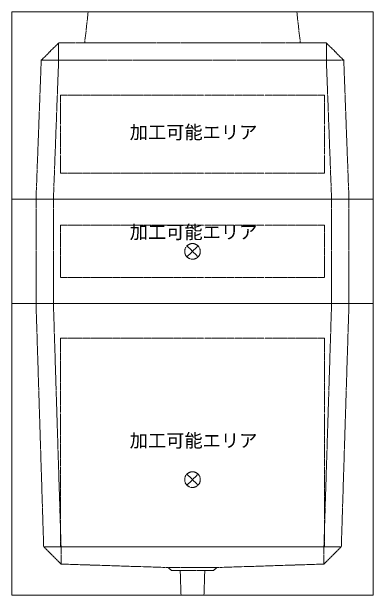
# Model space of a CAD drawing. Units: millimetres, scale not verified. Extents: x -4455 to 4455, y -3150 to 3150.
# Drawn here: x -565 to 475, y -1940 to -260 of the extents above; entities that cross this region are included whole.
import ezdxf
from ezdxf.enums import TextEntityAlignment as Align

# ---------------------------------------------------------------- set-up
doc = ezdxf.new("R2010")
doc.units = ezdxf.units.MM
doc.header["$LTSCALE"] = 20
doc.linetypes.add('LONG_DASHED1', pattern=[7, 6, -1])
doc.linetypes.add('LONG_DOUBLE_CHAIN', pattern=[21.8, 18, -1, 0.6, -0.6, 0.6, -1])
doc.layers.add('0-8_D-STR', color=7, linetype='LONG_DASHED1', lineweight=9)
doc.layers.add('0-A_D-STR-STR5', color=1, linetype='LONG_DOUBLE_CHAIN', lineweight=9)
doc.styles.add('ＭＳ ゴシック', font='')
doc.styles.get('ＭＳ ゴシック').set_extended_font_data('MS Gothic')

# ---------------------------------------------------------------- blocks, each defined once
blk = doc.blocks.new('A$C094B5667')
at = {"layer": '0-8_D-STR', "linetype": 'Continuous'}
for p, q in [((-10400, 10800), (10400, 10800)), ((-10400, 0), (-10400, 10800)), ((10400, 10800), (10400, 0)), ((-10400, 0), (10400, 0))]:
    blk.add_line(p, q, dxfattribs=at)
at = {"layer": '0-8_D-STR'}
for p, q in [((-6000, 10800), (-6200, 9000)), ((6000, 10800), (6200, 9000)), ((-8700, 8000), (-7700, 9000)), ((7700, 9000), (-7700, 9000)), ((-7700, 8000), (-7700, 9000)), ((8700, 8000), (7700, 9000)), ((7700, 8000), (7700, 9000)), ((-8700, 8000), (-9000, 0)), ((8700, 8000), (-8700, 8000)), ((-7700, 8000), (-8000, 0)), ((7700, 8000), (8000, 0)), ((8700, 8000), (9000, 0))]:
    blk.add_line(p, q, dxfattribs=at)
at = {"layer": '0-A_D-STR-STR5'}
for p, q in [((-7600, 6000), (-7600, 1500)), ((7600, 6000), (-7600, 6000))]:
    blk.add_line(p, q, dxfattribs=at)
blk.add_lwpolyline([(7600, 6000), (7600, 1500), (-7600, 1500)], dxfattribs=at)
blk = doc.blocks.new('A$C5A544602')
at = {"layer": '0-8_D-STR', "linetype": 'Continuous'}
for p, q in [((10400, 0), (-10400, 0)), ((10400, -6000), (10400, 0))]:
    blk.add_line(p, q, dxfattribs=at)
at = {"layer": '0-8_D-STR'}
for p, q in [((-9000, 0), (-9000, -6000)), ((-8000, 0), (-8000, -6000)), ((8000, 0), (8000, -6000)), ((9000, 0), (9000, -6000))]:
    blk.add_line(p, q, dxfattribs=at)
at = {"layer": '0-8_D-STR', "linetype": 'Continuous'}
blk.add_lwpolyline([(10400, -6000), (-10400, -6000), (-10400, 0)], dxfattribs=at)
at = {"layer": '0-A_D-STR-STR5'}
for p, q in [((7600, -1500), (7600, -4500)), ((7600, -4500), (-7600, -4500))]:
    blk.add_line(p, q, dxfattribs=at)
blk.add_lwpolyline([(7600, -1500), (-7600, -1500), (-7600, -4500)], dxfattribs=at)
blk = doc.blocks.new('A$C1C640AAB')
at = {"layer": '0-A_D-STR-STR5'}
for p, q in [((-318.2, -318.2), (318.2, 318.2)), ((-318.2, 318.2), (318.2, -318.2))]:
    blk.add_line(p, q, dxfattribs=at)
blk.add_circle((0, 0), 450, dxfattribs=at)
blk = doc.blocks.new('A$Cbc36f8b4')
at = {"layer": '0-8_D-STR'}
blk.add_blockref('A$C5A544602', (0, 0), dxfattribs=at)
at = {"layer": '0-A_D-STR-STR5'}
blk.add_blockref('A$C1C640AAB', (0, -3000), dxfattribs=at)
blk = doc.blocks.new('A$C7BB150D6')
at = {"layer": '0-8_D-STR', "linetype": 'Continuous'}
for p, q in [((-10400, 0), (10400, 0)), ((-10400, -16800), (-10400, 0)), ((10400, -16800), (10400, 0)), ((-10400, -16800), (10400, -16800))]:
    blk.add_line(p, q, dxfattribs=at)
at = {"layer": '0-8_D-STR'}
for p, q in [((-9000, 0), (-8560, -14000)), ((-8000, 0), (-7560, -14000)), ((8000, 0), (7560, -14000)), ((9000, 0), (8560, -14000)), ((-7560, -15000), (-8560, -14000)), ((-8560, -14000), (8560, -14000)), ((-7560, -15000), (-7560, -14000)), ((7560, -15000), (8560, -14000)), ((7560, -15000), (7560, -14000)), ((-7560, -15000), (-1400, -15200)), ((7560, -15000), (1400, -15200)), ((-1200, -15380), (-1400, -15200)), ((1400, -15200), (-1400, -15200)), ((1200, -15380), (-1200, -15380)), ((-660, -16800), (-705, -15380)), ((660, -16800), (705, -15380)), ((1200, -15380), (1400, -15200))]:
    blk.add_line(p, q, dxfattribs=at)
at = {"layer": '0-A_D-STR-STR5'}
for p, q in [((-7600, -2000), (-7600, -14000)), ((7600, -2000), (-7600, -2000)), ((7600, -2000), (7600, -14000)), ((7600, -14000), (-7600, -14000))]:
    blk.add_line(p, q, dxfattribs=at)
blk = doc.blocks.new('A$Cd205febf')
at = {"layer": '0-8_D-STR'}
blk.add_blockref('A$C7BB150D6', (0, 0), dxfattribs=at)
at = {"layer": '0-A_D-STR-STR5'}
blk.add_blockref('A$C1C640AAB', (0, -10140), dxfattribs=at)

msp = doc.modelspace()

# ---------------------------------------------------------------- block references
at = {"layer": '0-8_D-STR', "xscale": 0.05, "yscale": 0.05}
for name, p in [('A$C094B5667', (-45, -800)), ('A$Cbc36f8b4', (-45, -800)), ('A$Cd205febf', (-45, -1100))]:
    msp.add_blockref(name, p, dxfattribs=at)

# ---------------------------------------------------------------- texts
at = {"layer": '0-A_D-STR-STR5', "style": 'ＭＳ ゴシック'}
for p in [(-225.48, -637.75), (-225.48, -925.25), (-225.48, -1525.25)]:
    msp.add_text('加工可能エリア', height=38.42, dxfattribs=at).set_placement(p, align=Align.BOTTOM_LEFT)

doc.saveas('drawing.dxf')
